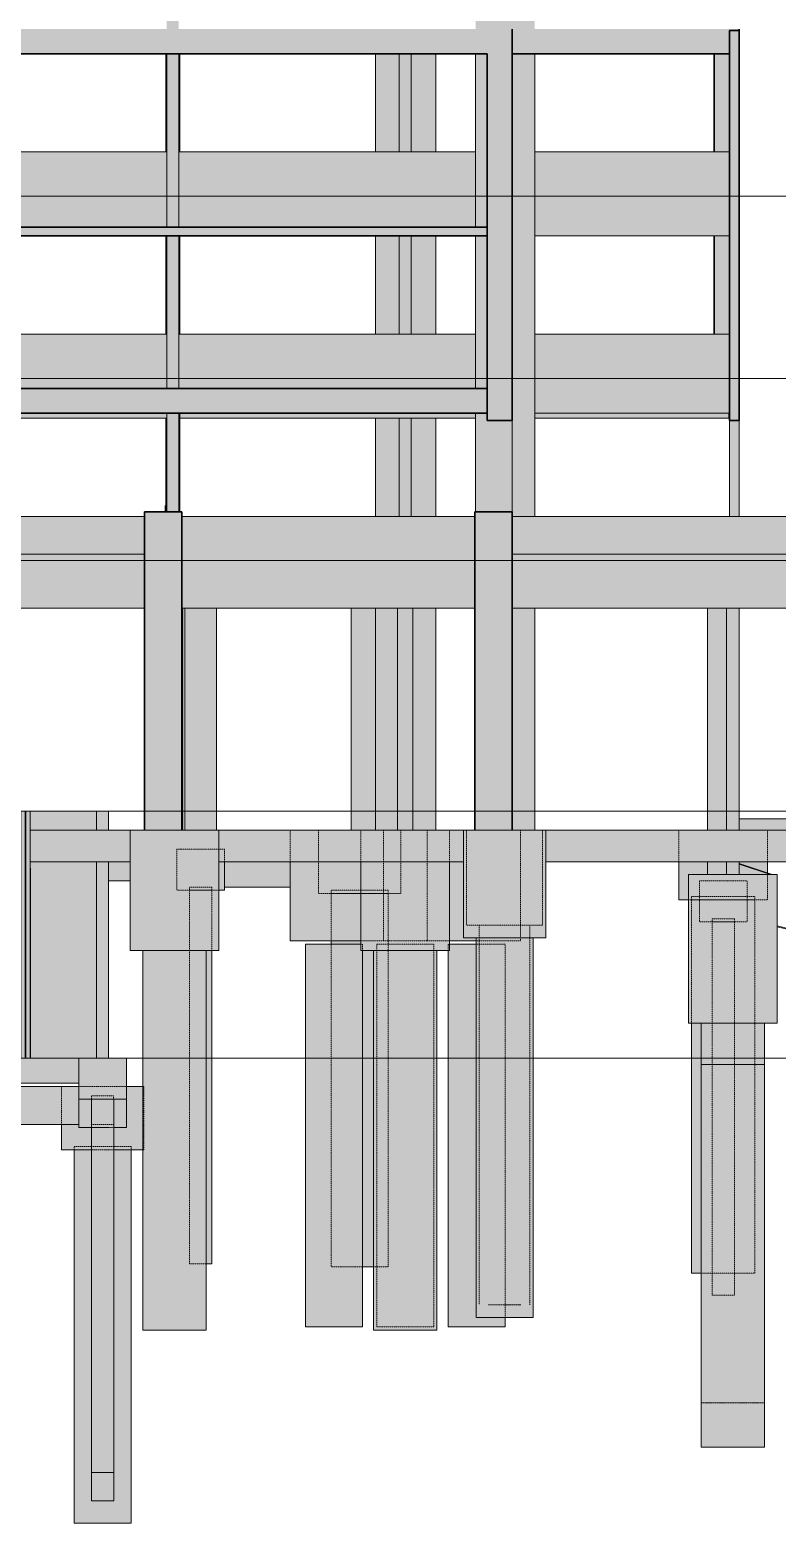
# Model space of a CAD drawing. Header units: centimetres. Extents: x -1981 to 73905, y -3196 to 88043.
# Drawn here: x 69128 to 70308, y 78385 to 80745 of the extents above; entities that cross this region are included whole.
import ezdxf

# ---------------------------------------------------------------- set-up
doc = ezdxf.new("R2010")
doc.units = ezdxf.units.CM
doc.linetypes.add('Centro', pattern=[3.175, 0.635, -0.47625, 1.5875, -0.47625])
doc.linetypes.add('Traço', pattern=[0.635, 0.3175, -0.3175])
doc.layers.add('A-DETL', color=7, linetype='Continuous', lineweight=18, true_color=0x00a600)
for name, color, linetype, lineweight in [('A-FLOR', 7, 'Continuous', 25), ('A-FLOR-LEVL', 7, 'Continuous', 9), ('S-BEAM', 7, 'Continuous', 25), ('S-COLS', 7, 'Continuous', 25), ('S-FNDN', 7, 'Continuous', 25), ('S-FNDN-HDLN', 7, 'Traço', 9)]:
    doc.layers.add(name, color=color, linetype=linetype, lineweight=lineweight)

# ---------------------------------------------------------------- blocks, each defined once
blk = doc.blocks.new('Estaca W Gerdau - W250X32_7-3763720-CT G 003 - CRT ESQ')
at = {"layer": 'S-FNDN', "linetype": 'Traço', "lineweight": 9, "true_color": 0xa4b9db}
blk.add_hatch(color=9, dxfattribs=at).paths.add_polyline_path([(-1880.1, 79120), (-1871.6, 79120), (-1871.6, 79510), (-1886.2, 79510), (-1886.2, 79120)], flags=0)
at = {"layer": 'S-FNDN', "lineweight": 9}
for p, q in [((-1886.2, 79510), (-1886.2, 79120)), ((-1871.6, 79510), (-1886.2, 79510)), ((-1879.3, 79120), (-1879.3, 79510)), ((-1878.5, 79510), (-1878.5, 79120)), ((-1871.6, 79510), (-1871.6, 79120)), ((-1871.6, 79120), (-1886.2, 79120))]:
    blk.add_line(p, q, dxfattribs=at)
blk = doc.blocks.new('PED_BLRET-1EST_R01_2019 - 75x75x65-3763687-CT G 003 - CRT ESQ')
at = {"layer": 'S-FNDN-HDLN'}
for p, q in [((1714.1, 79378), (1749.1, 79378)), ((1714.1, 79373), (1714.1, 79378)), ((1749.1, 79373), (1714.1, 79373)), ((1749.1, 79378), (1749.1, 79373))]:
    blk.add_line(p, q, dxfattribs=at)
blk = doc.blocks.new('PED_BLRET-1EST_R01_2019 - 75x75x65-V8-CT G 003 - CRT ESQ')
at = {"layer": 'S-FNDN-HDLN'}
for p, q in [((1305.6, 79340), (1340.6, 79340)), ((1305.6, 79335), (1305.6, 79340)), ((1340.6, 79335), (1305.6, 79335)), ((1340.6, 79340), (1340.6, 79335))]:
    blk.add_line(p, q, dxfattribs=at)
blk = doc.blocks.new('PED_BLRET-1EST_R01_2019 - 75x75x65-V9-CT G 003 - CRT ESQ')
at = {"layer": 'S-FNDN-HDLN'}
for p, q in [((325.3, 79015), (360.3, 79015)), ((360.3, 79010), (325.3, 79010))]:
    blk.add_line(p, q, dxfattribs=at)
blk = doc.blocks.new('PED_BLRET-1EST_EXCENTRICA_R01_2019 - 110x130x100-V1-CT G 003 - CRT ESQ')
at = {"layer": 'S-FNDN-HDLN'}
for p, q in [((297.8, 78980), (325.3, 78980)), ((297.8, 78975), (297.8, 78980)), ((325.3, 78975), (297.8, 78975)), ((325.3, 78980), (360.3, 78980)), ((360.3, 78975), (325.3, 78975)), ((360.3, 78980), (387.8, 78980)), ((387.8, 78975), (360.3, 78975)), ((387.8, 78980), (387.8, 78975))]:
    blk.add_line(p, q, dxfattribs=at)
blk = doc.blocks.new('PED_BLRET-1EST_EXCENTRICA_R01_2019 - 110x130x100-V12-CT G 003 - CRT ESQ')
at = {"layer": 'S-FNDN-HDLN'}
for p, q in [((704, 79385), (794, 79385)), ((704, 79380), (704, 79385)), ((794, 79385), (794, 79380)), ((794, 79380), (704, 79380))]:
    blk.add_line(p, q, dxfattribs=at)
blk = doc.blocks.new('PED_BLRET-1EST_EXCENTRICA_R01_2019 - 140x120x110-3841338-CT G 003 - CRT ESQ')
at = {"layer": 'S-FNDN-HDLN'}
for p, q in [((1273.172184, 79375.004), (1373.172184, 79375.004)), ((1273.172184, 79370.004), (1273.172184, 79375.004)), ((1373.172184, 79370.004), (1273.172184, 79370.004)), ((1373.172184, 79375.004), (1373.172184, 79370.004))]:
    blk.add_line(p, q, dxfattribs=at)

msp = doc.modelspace()

# ---------------------------------------------------------------- hatches: boundary and pattern name
at = {"layer": 'A-FLOR', "true_color": 0xc0c0c0}
msp.add_hatch(color=9, dxfattribs=at).paths.add_polyline_path([(68875.07, 80419), (69849.82, 80419), (69849.82, 80433), (68875.07, 80433), (68875.07, 80424.41)], flags=0)
at = {"layer": 'S-BEAM', "true_color": 0xc0c0c0}
for points in [[(69825.65, 80707), (69849.82, 80707), (69849.82, 80743.5), (69889.32, 80743.46), (69889.32, 80746), (67141.56, 80746), (67141.56, 80743.5), (67180.31, 80743.5), (67180.31, 80707), (69722.25, 80707)], [(69889.56, 80707), (70232.82, 80707), (70232.82, 80743.5), (70247.82, 80743.5), (70247.82, 80746), (69889.56, 80746), (69889.56, 80707.03)], [(68875.07, 80433), (69343.82, 80433), (69343.82, 80552), (68875.07, 80552), (68875.07, 80482)], [(69673.57, 80433), (69831.57, 80433), (69831.57, 80552), (69362.82, 80552), (69362.82, 80433), (69670.56, 80433)], [(69929.04, 80419), (70232.82, 80419), (70232.82, 80552), (69925.07, 80552), (69925.07, 80419)], [(68998.5, 80178), (69343.82, 80178), (69343.82, 80264), (68875.07, 80264), (68875.07, 80178), (68992.81, 80178)], [(69362.82, 80178), (69831.57, 80178), (69831.57, 80264), (69362.82, 80264), (69362.82, 80184)], [(69929.04, 80139), (70232.82, 80139), (70232.82, 80264), (69925.07, 80264), (69925.07, 80139)], [(68688.32, 80139), (69849.82, 80139), (69849.82, 80178), (67180.31, 80178), (67180.31, 80139), (68584.93, 80139)], [(69343.82, 80131), (69343.82, 80139), (68875.07, 80139), (68875.07, 80131), (69308.68, 80131)], [(69825.65, 80131), (69831.57, 80131), (69831.57, 80139), (69364.32, 80139), (69364.32, 80131), (69768.57, 80131)], [(69929.04, 80131), (70231.55, 80131), (70231.55, 80139), (69925.07, 80139), (69925.07, 80131)], [(67199.81, 79916), (69308.82, 79916), (69308.68, 79976), (67199.81, 79976), (67199.81, 79973.2)], [(69367.82, 79831), (69830.32, 79831.2), (69830.32, 79976), (69367.82, 79976), (69367.82, 79831.33)], [(70187.52, 79916), (70581.81, 79916), (70581.81, 79976), (69889.32, 79976), (69889.33, 79916), (70135.82, 79916)], [(69101.9, 79831), (69308.82, 79831), (69308.68, 79916), (68875.07, 79916), (68875.07, 79831), (69051.81, 79831)], [(70187.52, 79831), (70581.81, 79831), (70581.81, 79916), (69889.33, 79916), (69889.33, 79831), (70135.82, 79831)], [(69650.32, 79430), (69812.67, 79430), (69812.67, 79480), (69425.82, 79480), (69425.82, 79430), (69618.86, 79430)], [(69942.67, 79430), (70581.81, 79430), (70581.81, 79480), (69942.67, 79480)], [(70247.82, 79480), (70581.81, 79480), (70581.81, 79498), (70247.82, 79498)], [(69251.94, 79400), (69285.82, 79400), (69285.82, 79430), (69251.94, 79430)], [(69434.81, 79390), (69538.76, 79390), (69538.76, 79430), (69434.81, 79430)], [(70300.19, 79410), (70247.82, 79427.18), (70247.82, 79426.27), (70297.43, 79410)], [(70276.47, 79410), (70297.43, 79410), (70247.82, 79426.27), (70247.82, 79410)], [(69101.9, 79015), (69204.94, 79015), (69204.94, 79075), (69074.81, 79075), (69074.81, 79015), (69095.01, 79015)]]:
    msp.add_hatch(color=9, dxfattribs=at).paths.add_polyline_path(points, flags=0)
h = msp.add_hatch(color=9, dxfattribs=at)
h.paths.add_polyline_path([(69074.81, 79080), (69204.94, 79080), (69205.29, 79120), (69232.94, 79120), (69232.94, 79430), (69128.11, 79430), (69128.11, 79120), (69074.81, 79120), (69074.81, 79090.73)], flags=0)
h.paths.add_polyline_path([(69055.77, 79420), (69113.51, 79420), (69113.51, 79430), (69050.56, 79430), (69050.56, 79420)], flags=0)
h.paths.add_polyline_path([(69062.42, 79480), (69113.51, 79480), (69113.51, 79510), (69050.56, 79509.85), (69050.56, 79480), (69052.29, 79480)], flags=0)
h.paths.add_polyline_path([(69205.29, 79480), (69232.94, 79480), (69232.94, 79510), (69128.11, 79510), (69128.33, 79480)], flags=0)
h = msp.add_hatch(color=9, dxfattribs=at)
h.paths.add_polyline_path([(69101.9, 79430), (69113.51, 79430), (69113.51, 79480), (69011.81, 79480), (69011.81, 79430), (69082.22, 79430)], flags=0)
h.paths.add_polyline_path([(69227.2, 79430), (69285.82, 79430), (69285.82, 79480), (69128.11, 79480), (69128.33, 79430), (69205.29, 79430)], flags=0)
at = {"layer": 'S-COLS', "true_color": 0xc0c0c0}
h = msp.add_hatch(color=9, dxfattribs=at)
h.paths.add_polyline_path([(69360.38, 80482), (69362.82, 80482), (69362.82, 80707), (69343.82, 80707), (69343.82, 80482)], flags=0)
h.paths.add_polyline_path([(69343.82, 80746), (69362.82, 80746), (69362.82, 80788), (69343.82, 80787.97), (69343.82, 80749.35)], flags=0)
h = msp.add_hatch(color=9, dxfattribs=at)
h.paths.add_polyline_path([(69831.57, 80482), (69849.82, 80482), (69849.82, 80707), (69831.57, 80707), (69831.57, 80502.68)], flags=0)
h.paths.add_polyline_path([(69849.82, 80746), (69889.32, 80746), (69889.32, 80788), (69831.57, 80788), (69831.57, 80746)], flags=0)
h = msp.add_hatch(color=9, dxfattribs=at)
h.paths.add_polyline_path([(69925.07, 80482), (69925.07, 80707), (69889.32, 80707), (69889.32, 80482)], flags=0)
h.paths.add_polyline_path([(69889.32, 80746), (69925.07, 80746), (69925.07, 80788), (69889.32, 80788), (69889.32, 80757.01)], flags=0)
for points in [[(69889.32, 80127.5), (69889.32, 80743.5), (69849.82, 80743.5), (69849.82, 80127.5)], [(70232.82, 80127.5), (70247.82, 80127.5), (70247.82, 80743.5), (70232.82, 80743.5), (70232.82, 80139)], [(69673.57, 80552), (69710.82, 80552), (69710.82, 80707), (69673.57, 80707), (69673.57, 80590.93)], [(69724.35, 80552), (69729.82, 80552), (69729.82, 80707), (69710.82, 80707), (69710.82, 80552), (69722.25, 80552)], [(69768.57, 80552), (69768.57, 80707), (69729.82, 80707), (69729.82, 80552)], [(69925.07, 80194), (69925.07, 80482), (69889.32, 80482), (69889.32, 80194)], [(69673.57, 80264), (69710.82, 80264), (69710.82, 80419), (69673.57, 80419), (69673.57, 80414.43)], [(69723.91, 80264), (69729.82, 80264), (69729.82, 80419), (69710.82, 80419), (69710.82, 80264), (69722.25, 80264)], [(69729.82, 80264), (69768.57, 80264), (69768.57, 80419), (69729.82, 80419), (69729.82, 80269.84)], [(69889.32, 79976), (69925.07, 79976), (69925.07, 80194), (69889.32, 80194), (69889.32, 79983)], [(69673.57, 79976), (69710.82, 79976), (69710.82, 80131), (69673.57, 80131), (69673.57, 80061.45)], [(69729.82, 79976), (69729.82, 80131), (69710.82, 80131), (69710.82, 79976), (69723.91, 79976)], [(69768.57, 79976), (69768.57, 80131), (69729.82, 80131), (69729.82, 79976)], [(70232.82, 79976), (70247.82, 79976), (70247.82, 80127.5), (70232.82, 80127.5), (70232.82, 79976.6)], [(69367.82, 79480), (69367.82, 79983), (69308.82, 79983), (69308.82, 79480)], [(69889.32, 79480), (69889.32, 79983), (69830.32, 79983), (69830.32, 79480)], [(69367.82, 79480), (69369.32, 79480), (69369.32, 79831), (69367.82, 79831), (69367.82, 79486)], [(69377.86, 79510), (69422.31, 79510), (69422.31, 79831), (69372.31, 79831), (69372.31, 79510)], [(69634.82, 79480), (69635.02, 79480), (69635.03, 79510), (69673.57, 79510), (69673.57, 79831), (69634.82, 79831), (69634.82, 79531.97)], [(69684.82, 79480), (69708.32, 79480.01), (69708.32, 79831), (69673.57, 79831), (69673.57, 79480)], [(69732.32, 79480), (69732.32, 79831), (69708.32, 79831), (69708.32, 79480), (69729.82, 79480)], [(69755.19, 79480), (69768.57, 79480), (69768.57, 79831), (69732.32, 79831), (69732.32, 79480)], [(69925.08, 79480), (69925.08, 79831), (69889.33, 79831), (69889.33, 79480), (69902.33, 79480)], [(69412.07, 79480), (69422.31, 79480), (69422.31, 79510), (69372.31, 79510), (69372.31, 79480), (69399.94, 79480)], [(69635.03, 79480), (69673.57, 79480), (69673.57, 79510), (69635.03, 79510)], [(70247.82, 79498), (70247.91, 79498), (70247.82, 79510)], [(70197.78, 79480), (70197.82, 79480), (70197.78, 79482)]]:
    msp.add_hatch(color=9, dxfattribs=at).paths.add_polyline_path(points, flags=0)
h = msp.add_hatch(color=9, dxfattribs=at)
h.paths.add_polyline_path([(69364.32, 80552), (69364.32, 80707), (69362.82, 80707), (69362.82, 80552)], flags=0)
h.paths.add_polyline_path([(69343.82, 80552), (69343.82, 80707), (69342.32, 80707), (69342.32, 80552)], flags=0)
h = msp.add_hatch(color=9, dxfattribs=at)
h.paths.add_polyline_path([(70247.82, 80139), (70247.83, 80139), (70247.82, 80182)], flags=0)
h.paths.add_polyline_path([(70227.76, 80264), (70232.82, 80264), (70232.82, 80419), (70208.33, 80419), (70208.33, 80264)], flags=0)
h.paths.add_polyline_path([(70208.33, 80552), (70232.82, 80552), (70232.82, 80707), (70208.33, 80707), (70208.33, 80590.93)], flags=0)
h = msp.add_hatch(color=9, dxfattribs=at)
h.paths.add_polyline_path([(69362.82, 80194), (69362.82, 80419), (69343.82, 80419), (69343.82, 80194)], flags=0)
h.paths.add_polyline_path([(69362.82, 80433), (69362.82, 80482), (69343.82, 80481.97), (69343.82, 80433), (69360.38, 80433)], flags=0)
h = msp.add_hatch(color=9, dxfattribs=at)
h.paths.add_polyline_path([(69831.57, 80194), (69849.82, 80194), (69849.82, 80419), (69831.57, 80419), (69831.57, 80237.94)], flags=0)
h.paths.add_polyline_path([(69831.57, 80433), (69849.82, 80433), (69849.82, 80482), (69831.57, 80482), (69831.57, 80458.56)], flags=0)
h = msp.add_hatch(color=9, dxfattribs=at)
h.paths.add_polyline_path([(69364.32, 80264), (69364.32, 80419), (69362.82, 80418.67), (69362.82, 80264)], flags=0)
h.paths.add_polyline_path([(69342.32, 80264), (69343.82, 80264), (69343.82, 80419), (69342.32, 80419), (69342.32, 80414.43)], flags=0)
h = msp.add_hatch(color=9, dxfattribs=at)
h.paths.add_polyline_path([(69356.54, 79983), (69362.82, 79983), (69362.82, 80139), (69343.82, 80139), (69343.82, 79983)], flags=0)
h.paths.add_polyline_path([(69343.82, 80178), (69362.82, 80178), (69362.82, 80194), (69343.82, 80193.97), (69343.82, 80182)], flags=0)
h = msp.add_hatch(color=9, dxfattribs=at)
h.paths.add_polyline_path([(69831.58, 79983), (69889.32, 79983), (69889.32, 80127.5), (69849.82, 80127.5), (69849.82, 80139), (69831.57, 80139), (69831.57, 79983)], flags=0)
h.paths.add_polyline_path([(69849.82, 80178), (69849.82, 80194), (69831.57, 80194), (69831.57, 80178)], flags=0)
h = msp.add_hatch(color=9, dxfattribs=at)
h.paths.add_polyline_path([(69364.32, 79983), (69364.32, 80139), (69362.82, 80139), (69362.82, 79983)], flags=0)
h.paths.add_polyline_path([(69342.32, 79983), (69343.82, 79983), (69343.82, 80131), (69342.32, 80131), (69342.32, 80061.45)], flags=0)
h = msp.add_hatch(color=9, dxfattribs=at)
h.paths.add_polyline_path([(70197.82, 79410), (70227.82, 79410), (70227.82, 79430), (70197.82, 79430)], flags=0)
h.paths.add_polyline_path([(70227.82, 79480), (70227.82, 79831), (70197.82, 79831), (70197.9, 79480), (70224.51, 79480)], flags=0)
h = msp.add_hatch(color=9, dxfattribs=at)
h.paths.add_polyline_path([(70228.82, 79410), (70247.82, 79410), (70247.82, 79430), (70227.82, 79430), (70227.82, 79410), (70228.82, 79410)], flags=0)
h.paths.add_polyline_path([(70247.82, 79480), (70247.82, 79831), (70227.82, 79831), (70227.82, 79480), (70247.82, 79480)], flags=0)
h = msp.add_hatch(color=9, dxfattribs=at)
h.paths.add_polyline_path([(69239.06, 79120), (69251.94, 79120), (69251.94, 79430), (69232.94, 79430), (69232.94, 79120)], flags=0)
h.paths.add_polyline_path([(69240.07, 79480), (69251.94, 79480), (69251.94, 79510), (69232.94, 79510), (69232.94, 79480), (69239.06, 79480)], flags=0)
at = {"layer": 'S-FNDN', "true_color": 0xc0c0c0}
for points in [[(69285.82, 79290), (69425.82, 79290), (69425.82, 79480), (69285.82, 79480), (69285.82, 79355.47)], [(69812.67, 79310), (69942.67, 79310), (69942.67, 79480), (69812.67, 79480), (69812.67, 79355.47)], [(69425.82, 79385), (69434.81, 79385), (69434.81, 79430), (69425.82, 79430), (69425.82, 79390)], [(69538.76, 79305), (69650.32, 79305), (69650.32, 79430), (69538.76, 79430), (69538.76, 79355.47)], [(69790.32, 79290), (69790.32, 79430), (69650.32, 79430), (69650.32, 79290), (69773.95, 79290)], [(69825.65, 79305), (69832.82, 79305), (69832.82, 79310), (69812.67, 79310), (69812.67, 79430), (69790.32, 79430), (69790.32, 79305), (69812.67, 79305)], [(70187.52, 79175), (70307.82, 79175), (70307.82, 79410), (70167.82, 79410), (70167.82, 79175)], [(69305.82, 78690), (69355.82, 78690), (69355.82, 79290), (69305.82, 79290), (69305.82, 78693.62)], [(69355.82, 78690), (69405.82, 78690), (69405.82, 79290), (69355.82, 79290), (69355.82, 78693.62)], [(69409.68, 78795), (69414.81, 78795), (69414.81, 79290), (69405.82, 79290), (69406.06, 78795)], [(69563.04, 78695), (69653.04, 78695), (69653.03, 79290), (69650.32, 79290), (69650.32, 79300), (69563.04, 79300), (69563.04, 78825.99)], [(69670.32, 78690), (69720.32, 78690), (69720.32, 79290), (69670.32, 79290), (69670.32, 78695)], [(69720.32, 78690), (69770.32, 78690), (69770.32, 79290), (69720.32, 79290), (69720.32, 78693.62)], [(69788.04, 78695), (69878.04, 78695), (69877.67, 78710), (69832.82, 78710), (69832.82, 79300), (69790.32, 79300), (69790.32, 79290), (69788.04, 79290), (69788.04, 78737.75)], [(69844.27, 78710), (69877.67, 78710), (69877.34, 79310), (69832.82, 79310), (69832.82, 78710), (69844.09, 78710)], [(69899.09, 78710), (69922.52, 78710), (69922.52, 79310), (69877.67, 79310), (69877.67, 78710), (69892.28, 78710)], [(70172.84, 78780), (70187.82, 78780), (70187.49, 79175), (70172.84, 79175), (70172.84, 78825.99)], [(70213.37, 79110), (70237.82, 79110), (70237.82, 79175), (70187.82, 79175), (70187.82, 79110), (70208.43, 79110)], [(70278.84, 79110), (70287.82, 79110), (70287.82, 79175), (70237.82, 79175), (70237.82, 79110), (70278.78, 79110)], [(69279.94, 79055), (69279.94, 79120), (69204.94, 79120), (69205.29, 79055), (69263.04, 79055)], [(70187.82, 78505), (70237.82, 78505), (70237.82, 79110), (70187.82, 79110), (70187.82, 78517.13)], [(70237.82, 78505), (70287.82, 78505), (70287.82, 79110), (70237.82, 79110), (70237.82, 78517.13)], [(69225.48, 78465), (69259.94, 78465), (69259.94, 79055), (69224.94, 79055), (69225.31, 78465)], [(69277.95, 78385), (69287.44, 78385), (69287.44, 78975), (69259.94, 78975), (69259.94, 78420), (69224.94, 78420), (69224.94, 78975), (69197.44, 78975), (69197.44, 78385), (69272.91, 78385)], [(69256.98, 78420), (69259.94, 78420), (69259.9, 78465), (69224.94, 78465), (69224.94, 78420), (69255.27, 78420)]]:
    msp.add_hatch(color=9, dxfattribs=at).paths.add_polyline_path(points, flags=0)
h = msp.add_hatch(color=9, dxfattribs=at)
h.paths.add_polyline_path([(70167.82, 79370), (70167.82, 79410), (70197.82, 79410), (70197.82, 79430), (70152.84, 79430), (70152.84, 79370)], flags=0)
h.paths.add_polyline_path([(70292.84, 79412.41), (70292.84, 79430), (70247.82, 79430), (70247.82, 79427.18), (70272.79, 79418.99)], flags=0)
h = msp.add_hatch(color=9, dxfattribs=at)
h.paths.add_polyline_path([(69666.72, 78790), (69670.32, 78790), (69670.32, 79290), (69653.04, 79290), (69653.04, 78790), (69659.69, 78790)], flags=0)
h.paths.add_polyline_path([(69638.52, 79300), (69650.32, 79300), (69650.32, 79305), (69603.65, 79305), (69603.65, 79300), (69637.6, 79300)], flags=0)
h = msp.add_hatch(color=9, dxfattribs=at)
h.paths.add_polyline_path([(69177.44, 78975), (69224.94, 78975), (69224.94, 79010), (69204.94, 79010), (69204.94, 79015), (69177.44, 79015), (69177.44, 79002.49)], flags=0)
h.paths.add_polyline_path([(69305.82, 78975), (69305.82, 79075), (69279.94, 79075), (69279.94, 79010), (69259.94, 79010), (69259.94, 78975), (69282.83, 78975)], flags=0)
h = msp.add_hatch(color=9, dxfattribs=at)
h.paths.add_polyline_path([(69279.94, 79010), (69279.94, 79055), (69259.94, 79055), (69259.94, 79010)], flags=0)
h.paths.add_polyline_path([(69224.94, 79010), (69224.94, 79055), (69204.94, 79055), (69205.29, 79010), (69206.28, 79010)], flags=0)

# ---------------------------------------------------------------- linework, layer by layer
at = {"layer": 'A-DETL', "lineweight": 9}
msp.add_line((69341.31, 79983), (69341.31, 79993.1), dxfattribs=at)
at = {"layer": 'A-FLOR', "color": 190, "lineweight": 35, "true_color": 0x8000ff}
for p, q in [((68875.07, 80433), (69849.82, 80433)), ((69849.82, 80433), (69849.82, 80419)), ((69849.82, 80419), (68875.07, 80419))]:
    msp.add_line(p, q, dxfattribs=at)
at = {"layer": 'A-FLOR-LEVL', "linetype": 'Centro'}
for p, q in [((66654.37, 80482), (72202.94, 80482)), ((66654.37, 80194), (72202.94, 80194)), ((66654.37, 79906), (72202.94, 79906)), ((66654.37, 79510), (72202.94, 79510)), ((66654.37, 79120), (72202.94, 79120))]:
    msp.add_line(p, q, dxfattribs=at)
at = {"layer": 'S-BEAM', "color": 190, "lineweight": 35, "true_color": 0x8000ff}
for p, q in [((69889.56, 80707), (69889.56, 80746)), ((70232.82, 80707), (70232.82, 80743.5)), ((70232.82, 80743.5), (70247.82, 80743.5)), ((70247.82, 80743.5), (70247.82, 80746)), ((70248.06, 80707), (70248.06, 80746)), ((67180.31, 80707), (69849.82, 80707)), ((69889.32, 80707), (69889.56, 80707)), ((69889.56, 80707), (70232.82, 80707)), ((70247.83, 80707), (70248.06, 80707)), ((67180.31, 80178), (69849.82, 80178)), ((69849.82, 80139), (69849.82, 80178)), ((67180.31, 80139), (69849.82, 80139))]:
    msp.add_line(p, q, dxfattribs=at)
at = {"layer": 'S-BEAM', "lineweight": 9}
for p, q in [((68875.07, 80552), (69343.82, 80552)), ((69343.82, 80552), (69343.82, 80482)), ((69362.82, 80552), (69362.82, 80482)), ((69362.82, 80552), (69831.57, 80552)), ((69831.57, 80433), (69831.57, 80552)), ((69925.07, 80552), (70232.82, 80552)), ((69925.07, 80552), (69925.07, 80419)), ((69343.82, 80482), (69343.82, 80433)), ((69362.82, 80482), (69362.82, 80433)), ((69925.07, 80419), (70232.82, 80419)), ((68875.07, 80264), (69343.82, 80264)), ((69343.82, 80264), (69343.82, 80194)), ((69362.82, 80264), (69362.82, 80194)), ((69362.82, 80264), (69831.57, 80264)), ((69831.57, 80178), (69831.57, 80264)), ((69925.07, 80264), (69925.07, 80139)), ((69925.07, 80264), (70232.82, 80264)), ((69343.82, 80194), (69343.82, 80178)), ((69362.82, 80194), (69362.82, 80178)), ((69925.07, 80139), (70232.82, 80139)), ((70231.55, 80139), (70231.55, 80131)), ((68875.07, 80131), (69343.82, 80131)), ((69364.32, 80131), (69831.57, 80131)), ((69925.07, 80131), (70231.55, 80131)), ((67199.81, 79976), (69308.82, 79976)), ((69367.82, 79976), (69830.32, 79976)), ((69889.32, 79976), (70581.81, 79976)), ((69889.32, 79976), (69889.32, 79916)), ((67199.81, 79916), (69308.82, 79916)), ((69889.32, 79916), (70581.81, 79916)), ((69889.33, 79916), (69889.33, 79906)), ((69889.33, 79906), (69889.33, 79831)), ((69308.82, 79831), (68875.07, 79831)), ((69367.82, 79831), (69830.32, 79831)), ((69889.33, 79831), (70581.81, 79831)), ((69232.94, 79510), (69128.11, 79510)), ((69232.94, 79480), (69232.94, 79510)), ((69128.11, 79480), (69285.82, 79480)), ((69425.82, 79480), (69812.67, 79480)), ((69942.67, 79480), (70581.81, 79480)), ((70247.82, 79498), (70581.81, 79498)), ((69128.11, 79430), (69285.82, 79430)), ((69232.94, 79120), (69232.94, 79430)), ((69425.82, 79430), (69812.67, 79430)), ((69942.67, 79430), (70581.81, 79430)), ((69128.33, 79420), (69128.33, 79120)), ((70300.19, 79410), (70247.82, 79427.18)), ((70247.82, 79426.27), (70297.43, 79410)), ((69251.94, 79400), (69285.82, 79400)), ((69434.81, 79390), (69538.76, 79390)), ((70307.82, 79328.72), (70596.82, 79258.49)), ((70307.82, 79327.32), (70596.82, 79257.09)), ((69074.81, 79080), (69204.94, 79080)), ((69074.81, 79075), (69204.94, 79075)), ((69204.94, 79015), (69074.81, 79015))]:
    msp.add_line(p, q, dxfattribs=at)
at = {"layer": 'S-COLS', "color": 190, "lineweight": 35, "true_color": 0x8000ff}
for p, q in [((70232.82, 80127.5), (70232.82, 80743.5)), ((70247.82, 80743.5), (70232.82, 80743.5)), ((70247.82, 80127.5), (70247.82, 80743.5)), ((69849.82, 80707), (69849.82, 80127.5)), ((69889.32, 80707), (69889.32, 80127.5)), ((70208.33, 80552), (70208.33, 80707)), ((70208.33, 80264), (70208.33, 80419)), ((69889.32, 80127.5), (69849.82, 80127.5)), ((70247.82, 80127.5), (70232.82, 80127.5))]:
    msp.add_line(p, q, dxfattribs=at)
at = {"layer": 'S-COLS', "lineweight": 9}
for p, q in [((69342.32, 80707), (69342.32, 80552)), ((69343.82, 80707), (69343.82, 80552)), ((69362.82, 80707), (69362.82, 80552)), ((69364.32, 80707), (69364.32, 80552)), ((69673.57, 80707), (69673.57, 80552)), ((69710.82, 80707), (69710.82, 80552)), ((69729.82, 80707), (69729.82, 80552)), ((69768.57, 80707), (69768.57, 80552)), ((69831.57, 80707), (69831.57, 80482)), ((69925.07, 80707), (69925.07, 80482)), ((69343.82, 80552), (69343.82, 80482)), ((69362.82, 80552), (69362.82, 80482)), ((69343.82, 80482), (69343.82, 80433)), ((69362.82, 80482), (69343.82, 80482)), ((69362.82, 80482), (69343.82, 80482)), ((69362.82, 80482), (69362.82, 80433)), ((69831.57, 80482), (69831.57, 80433)), ((69849.82, 80482), (69831.57, 80482)), ((69849.82, 80482), (69831.57, 80482)), ((69925.07, 80482), (69889.32, 80482)), ((69925.07, 80482), (69889.32, 80482)), ((69925.07, 80482), (69925.07, 80194)), ((69342.32, 80419), (69342.32, 80264)), ((69343.82, 80419), (69343.82, 80264)), ((69362.82, 80419), (69362.82, 80264)), ((69364.32, 80419), (69364.32, 80264)), ((69673.57, 80419), (69673.57, 80264)), ((69710.82, 80419), (69710.82, 80264)), ((69729.82, 80419), (69729.82, 80264)), ((69768.57, 80419), (69768.57, 80264)), ((69831.57, 80419), (69831.57, 80194)), ((69343.82, 80264), (69343.82, 80194)), ((69362.82, 80264), (69362.82, 80194)), ((69343.82, 80194), (69343.82, 80178)), ((69362.82, 80194), (69343.82, 80194)), ((69362.82, 80194), (69343.82, 80194)), ((69362.82, 80194), (69362.82, 80178)), ((69831.57, 80194), (69831.57, 80178)), ((69849.82, 80194), (69831.57, 80194)), ((69849.82, 80194), (69831.57, 80194)), ((69925.07, 80194), (69889.32, 80194)), ((69925.07, 80194), (69889.32, 80194)), ((69925.07, 80194), (69925.07, 79976)), ((69343.82, 80139), (69343.82, 79983)), ((69362.82, 80139), (69362.82, 79983)), ((69364.32, 80139), (69364.32, 79983)), ((69831.57, 80139), (69831.57, 79983)), ((69342.32, 80131), (69342.32, 79983)), ((69673.57, 80131), (69673.57, 79976)), ((69710.82, 80131), (69710.82, 79976)), ((69729.82, 80131), (69729.82, 79976)), ((69768.57, 80131), (69768.57, 79976)), ((69889.32, 80127.5), (69889.32, 79983)), ((70232.82, 80127.5), (70232.82, 79976)), ((70247.82, 80127.5), (70247.82, 79976)), ((69369.32, 79831), (69369.32, 79480)), ((69372.31, 79831), (69372.31, 79510)), ((69422.31, 79831), (69422.31, 79510)), ((69634.82, 79831), (69634.82, 79480)), ((69673.57, 79831), (69673.57, 79480)), ((69708.32, 79831), (69708.32, 79480)), ((69732.32, 79831), (69732.32, 79480)), ((69768.57, 79831), (69768.57, 79480)), ((69889.33, 79831), (69889.33, 79480)), ((69925.08, 79831), (69925.08, 79480)), ((70197.82, 79831), (70197.82, 79480)), ((70227.82, 79831), (70227.82, 79480)), ((70247.82, 79831), (70247.82, 79480)), ((70247.9, 79831), (70247.9, 79510)), ((70247.97, 79498), (70247.97, 79831)), ((69232.94, 79510), (69232.94, 79480)), ((69251.94, 79510), (69232.94, 79510)), ((69251.94, 79510), (69251.94, 79480)), ((69369.32, 79510), (69367.82, 79510)), ((69369.32, 79510), (69369.32, 79480)), ((69372.31, 79510), (69372.31, 79480)), ((69422.31, 79510), (69372.31, 79510)), ((69422.31, 79510), (69372.31, 79510)), ((69422.31, 79510), (69422.31, 79480)), ((69635.03, 79510), (69635.03, 79480)), ((69673.57, 79510), (69635.03, 79510)), ((69673.57, 79510), (69673.57, 79480)), ((69708.32, 79510), (69673.57, 79510)), ((69708.32, 79510), (69708.32, 79480)), ((69732.32, 79510), (69708.32, 79510)), ((69768.57, 79510), (69732.32, 79510)), ((69732.32, 79510), (69732.32, 79480)), ((69768.57, 79510), (69768.57, 79480)), ((69889.33, 79510), (69889.33, 79480)), ((69925.08, 79510), (69889.33, 79510)), ((69925.08, 79510), (69925.08, 79480)), ((70197.78, 79510), (70197.78, 79480)), ((70197.82, 79510), (70197.82, 79480)), ((70227.82, 79510), (70197.82, 79510)), ((70247.91, 79510), (70247.91, 79498)), ((69232.94, 79430), (69232.94, 79120)), ((69251.94, 79430), (69251.94, 79120)), ((70197.82, 79430), (70197.82, 79410)), ((70227.82, 79430), (70227.82, 79410)), ((70247.82, 79430), (70247.82, 79410))]:
    msp.add_line(p, q, dxfattribs=at)
at = {"layer": 'S-COLS', "color": 66, "lineweight": 35, "true_color": 0x578d05}
for p, q in [((69308.82, 79983), (69308.82, 79480)), ((69367.82, 79983), (69308.82, 79983)), ((69367.82, 79983), (69367.82, 79480)), ((69830.32, 79983), (69830.32, 79480)), ((69889.32, 79983), (69830.32, 79983)), ((69889.32, 79983), (69889.32, 79480))]:
    msp.add_line(p, q, dxfattribs=at)
at = {"layer": 'S-FNDN', "lineweight": 9}
for p, q in [((69285.82, 79480), (69425.82, 79480)), ((69285.82, 79290), (69285.82, 79480)), ((69425.82, 79290), (69425.82, 79480)), ((69812.67, 79480), (69942.67, 79480)), ((69812.67, 79310), (69812.67, 79480)), ((69942.67, 79310), (69942.67, 79480)), ((69434.81, 79385), (69434.81, 79430)), ((69538.76, 79305), (69538.76, 79430)), ((69650.32, 79290), (69650.32, 79430)), ((69790.32, 79290), (69790.32, 79430)), ((70152.84, 79370), (70152.84, 79430)), ((70292.84, 79412.41), (70292.84, 79430)), ((70167.82, 79410), (70307.82, 79410)), ((70167.82, 79175), (70167.82, 79410)), ((70307.82, 79175), (70307.82, 79410)), ((69434.81, 79385), (69425.82, 79385)), ((70167.82, 79370), (70152.84, 79370)), ((69425.82, 79290), (69285.82, 79290)), ((69305.82, 79290), (69305.82, 78690)), ((69405.82, 78690), (69405.82, 79290)), ((69414.81, 78795), (69414.81, 79290)), ((69650.32, 79305), (69538.76, 79305)), ((69563.04, 79300), (69563.04, 78695)), ((69563.04, 79300), (69650.37, 79300)), ((69603.65, 79305), (69603.65, 79300)), ((69790.32, 79290), (69650.32, 79290)), ((69653.04, 78695), (69653.04, 79290)), ((69670.32, 79290), (69670.32, 78690)), ((69770.32, 78690), (69770.32, 79290)), ((69788.04, 79290), (69788.04, 78695)), ((69832.82, 79305), (69790.32, 79305)), ((69790.48, 79300), (69832.82, 79300)), ((69942.67, 79310), (69812.67, 79310)), ((69832.67, 79310), (69832.67, 78710)), ((69922.67, 78710), (69922.67, 79310)), ((70307.82, 79175), (70167.82, 79175)), ((70172.84, 79175), (70172.84, 78780)), ((70187.82, 79175), (70187.82, 79110)), ((70287.82, 79110), (70287.82, 79175)), ((69204.94, 79120), (69279.94, 79120)), ((69204.94, 79055), (69204.94, 79120)), ((69279.94, 79055), (69279.94, 79120)), ((70187.82, 79110), (70187.82, 78505)), ((70187.82, 79110), (70237.82, 79110)), ((70237.82, 79110), (70287.82, 79110)), ((70287.82, 78505), (70287.82, 79110)), ((69279.94, 79075), (69305.82, 79075)), ((69204.94, 79010), (69204.94, 79055)), ((69279.94, 79055), (69204.94, 79055)), ((69224.94, 79055), (69224.94, 78465)), ((69259.94, 78465), (69259.94, 79055)), ((69279.94, 79010), (69279.94, 79055)), ((69177.44, 78975), (69177.44, 79015)), ((69224.99, 79010), (69204.94, 79010)), ((69279.94, 79010), (69259.94, 79010)), ((69224.94, 78975), (69177.44, 78975)), ((69197.44, 78975), (69197.44, 78385)), ((69305.82, 78975), (69259.94, 78975)), ((69287.44, 78385), (69287.44, 78975)), ((69414.81, 78795), (69406.06, 78795)), ((69670.39, 78790), (69653.05, 78790)), ((70187.52, 78780), (70172.84, 78780)), ((69877.67, 78710), (69832.82, 78710)), ((69922.52, 78710), (69877.67, 78710)), ((69878.04, 78695), (69878.04, 78710)), ((69355.82, 78690), (69305.82, 78690)), ((69405.82, 78690), (69355.82, 78690)), ((69653.04, 78695), (69563.04, 78695)), ((69720.32, 78690), (69670.32, 78690)), ((69770.32, 78690), (69720.32, 78690)), ((69878.04, 78695), (69788.04, 78695)), ((70237.82, 78505), (70187.82, 78505)), ((70287.82, 78505), (70237.82, 78505)), ((69224.94, 78465), (69224.94, 78420)), ((69259.94, 78465), (69224.94, 78465)), ((69259.94, 78420), (69259.94, 78465)), ((69259.94, 78420), (69224.94, 78420)), ((69287.44, 78385), (69197.44, 78385))]:
    msp.add_line(p, q, dxfattribs=at)
at = {"layer": 'S-FNDN-HDLN'}
for p, q in [((69538.76, 79430.01), (69538.76, 79480)), ((69583.65, 79380), (69583.65, 79480)), ((69650.32, 79430.01), (69650.32, 79480)), ((69685.9, 79480), (69685.9, 79305)), ((69713.65, 79380), (69713.65, 79480)), ((69755.19, 79305), (69755.19, 79480)), ((69790.32, 79430.01), (69790.32, 79480)), ((69817.32, 79330), (69817.32, 79480)), ((69902.33, 79305), (69902.33, 79480)), ((69937.32, 79330), (69937.32, 79480)), ((70152.84, 79430.01), (70152.84, 79480)), ((70292.84, 79430.01), (70292.84, 79480)), ((69359.81, 79450), (69365.31, 79450)), ((69359.81, 79430), (69359.81, 79450)), ((69359.81, 79385), (69359.81, 79430)), ((69365.31, 79450), (69434.81, 79450)), ((69434.81, 79430.01), (69434.81, 79450)), ((70292.84, 79370), (70292.84, 79412.41)), ((69425.82, 79385), (69359.81, 79385)), ((69379.81, 79385), (69379.81, 78795)), ((69414.81, 79290.01), (69414.81, 79385)), ((70185.32, 79400), (70228.82, 79400)), ((70185.32, 79335), (70185.32, 79400)), ((70228.82, 79400), (70247.82, 79400)), ((70247.82, 79400), (70260.32, 79400)), ((70260.32, 79335), (70260.32, 79400)), ((69713.65, 79380), (69583.65, 79380)), ((69603.65, 79380), (69603.65, 79305.01)), ((69693.65, 78790), (69693.65, 79380)), ((70292.84, 79370), (70167.83, 79370)), ((70172.84, 79370), (70172.84, 79175.01)), ((70272.84, 78780), (70272.84, 79370)), ((70260.32, 79335), (70185.32, 79335)), ((70205.32, 79335), (70205.32, 78745)), ((70240.32, 78745), (70240.32, 79335)), ((69937.32, 79330), (69817.32, 79330)), ((69837.32, 79330), (69837.32, 78730)), ((69917.32, 78730), (69917.32, 79330)), ((69603.65, 79300), (69603.65, 78790)), ((69685.9, 79305), (69650.32, 79305)), ((69650.37, 79300), (69653.04, 79300)), ((69653.04, 79290.01), (69653.04, 79300)), ((69675.54, 79300), (69675.54, 78695)), ((69675.54, 79300), (69765.54, 79300)), ((69755.19, 79305), (69685.9, 79305)), ((69790.32, 79305), (69755.19, 79305)), ((69765.54, 78695), (69765.54, 79300)), ((69788.04, 79300), (69788.04, 79290.01)), ((69788.04, 79300), (69790.48, 79300)), ((69902.33, 79305), (69832.83, 79305)), ((69832.83, 79300), (69878.04, 79300)), ((69878.04, 78710.01), (69878.04, 79300)), ((69177.44, 79015.01), (69177.44, 79075)), ((69204.94, 79075), (69232.94, 79075)), ((69232.94, 79075), (69251.94, 79075)), ((69251.94, 79075), (69279.94, 79075)), ((69305.83, 79075), (69307.44, 79075)), ((69307.44, 78975), (69307.44, 79075)), ((69232.94, 79010), (69224.99, 79010)), ((69251.94, 79010), (69232.94, 79010)), ((69259.94, 79010), (69251.94, 79010)), ((69259.94, 78975), (69224.95, 78975)), ((69307.44, 78975), (69305.83, 78975)), ((69406.06, 78795), (69379.81, 78795)), ((69653.05, 78790), (69603.65, 78790)), ((69693.65, 78790), (69670.4, 78790)), ((70272.84, 78780), (70187.49, 78780)), ((70240.32, 78745), (70205.32, 78745)), ((69877.32, 78730), (69851.48, 78730)), ((69851.61, 78730), (69877.32, 78730)), ((69903.2, 78730), (69877.32, 78730)), ((69877.34, 78730), (69903.03, 78730)), ((69765.54, 78695), (69675.54, 78695)), ((70237.82, 78575), (70187.82, 78575)), ((70187.82, 78575), (70237.82, 78575)), ((70237.82, 78575), (70287.82, 78575)), ((70287.82, 78575), (70237.82, 78575))]:
    msp.add_line(p, q, dxfattribs=at)

# ---------------------------------------------------------------- block references
at = {"layer": 'S-FNDN', "lineweight": 9}
msp.add_blockref('Estaca W Gerdau - W250X32_7-3763720-CT G 003 - CRT ESQ', (70999.67, 0), dxfattribs=at)
at = {"layer": 'S-FNDN', "linetype": 'Traço', "lineweight": 9}
for name, p in [('PED_BLRET-1EST_R01_2019 - 75x75x65-V8-CT G 003 - CRT ESQ', (68074.16, 50)), ('PED_BLRET-1EST_EXCENTRICA_R01_2019 - 110x130x100-V12-CT G 003 - CRT ESQ', (68899.67, 0)), ('PED_BLRET-1EST_EXCENTRICA_R01_2019 - 140x120x110-3841338-CT G 003 - CRT ESQ', (68899.67, 0)), ('PED_BLRET-1EST_R01_2019 - 75x75x65-V8-CT G 003 - CRT ESQ', (68899.67, 0)), ('PED_BLRET-1EST_R01_2019 - 75x75x65-3763687-CT G 003 - CRT ESQ', (67510.8, -318)), ('PED_BLRET-1EST_R01_2019 - 75x75x65-V9-CT G 003 - CRT ESQ', (68899.67, 0)), ('PED_BLRET-1EST_EXCENTRICA_R01_2019 - 110x130x100-V1-CT G 003 - CRT ESQ', (68899.67, 0))]:
    msp.add_blockref(name, p, dxfattribs=at)

doc.saveas('drawing.dxf')
